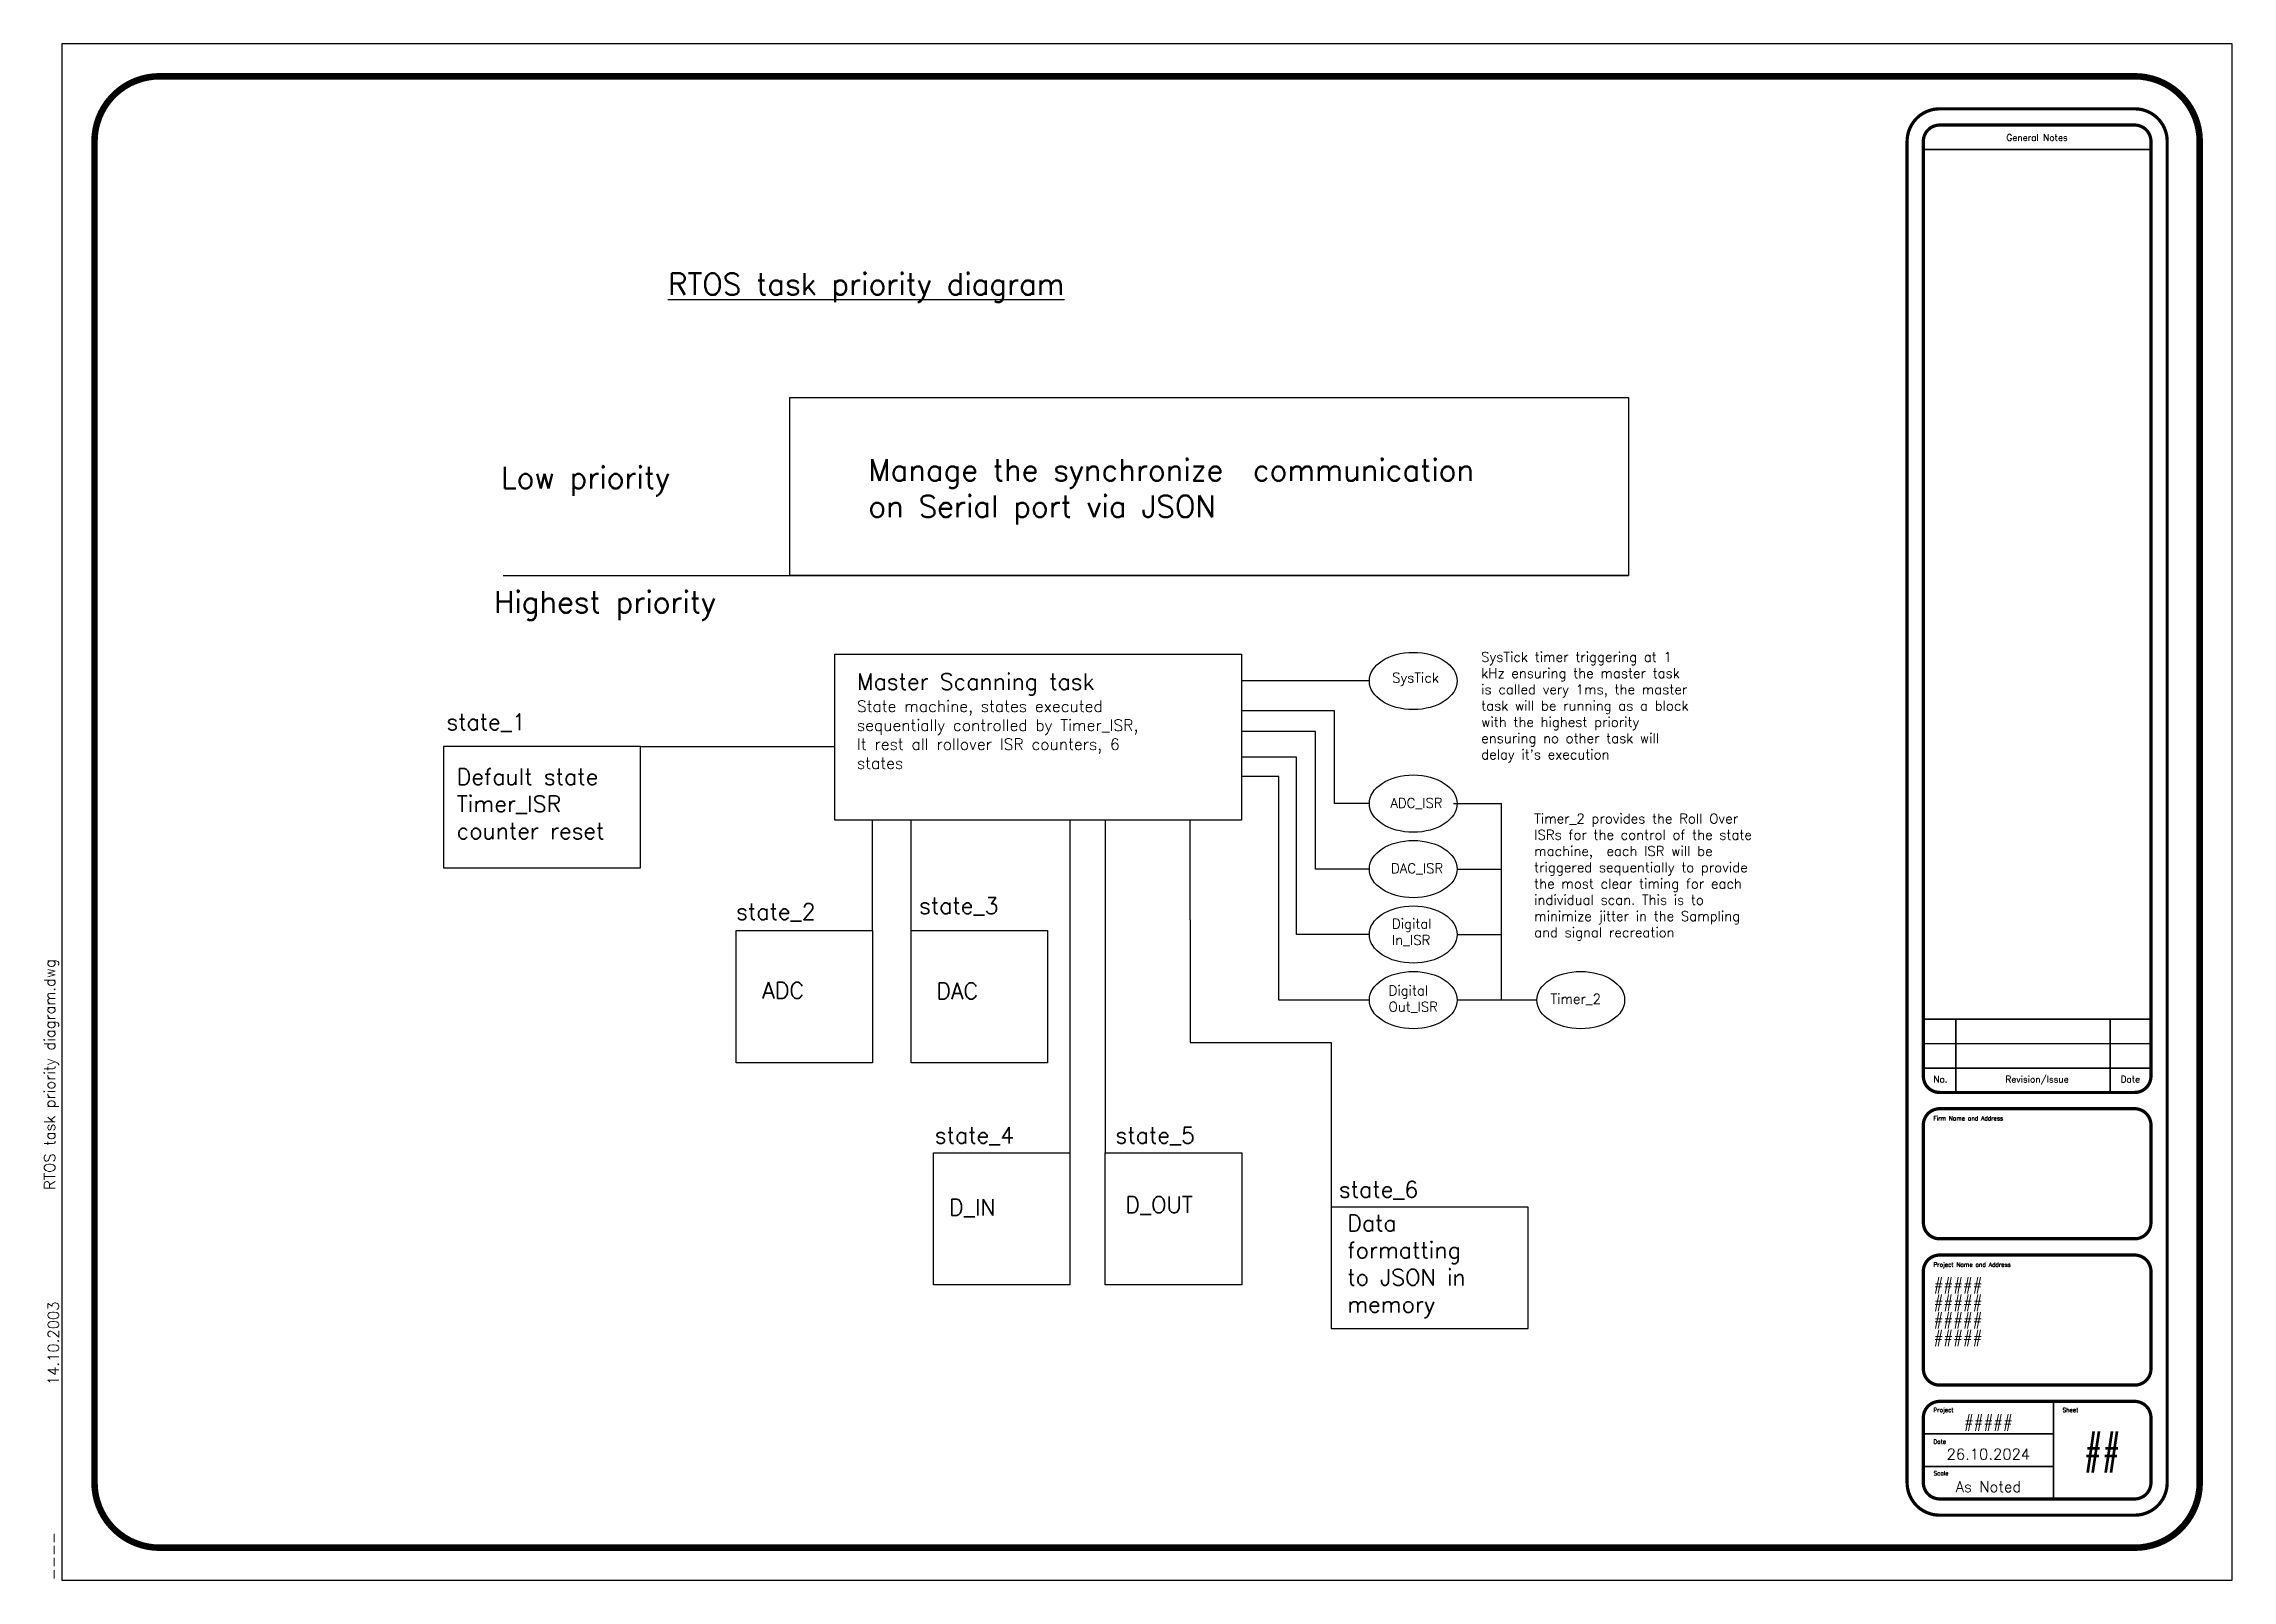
# Paper-space layout 'ISO A1' of a CAD drawing. Header units: millimetres. Extents: x -7 to 801, y 0 to 567.
import ezdxf
from ezdxf.enums import TextEntityAlignment as Align

# ---------------------------------------------------------------- set-up
doc = ezdxf.new("R2010")
doc.units = ezdxf.units.MM
doc.layers.add('Title Block', color=7, linetype='Continuous')
doc.styles.add('Roman', font='romans')

# ---------------------------------------------------------------- blocks, each defined once
blk = doc.blocks.new('Title Block')
at = {"layer": 'Title Block'}
for p, q in [((0, 567), (0, 0)), ((801, 567), (0, 567)), ((801, 0), (801, 567)), ((0, 0), (801, 0))]:
    blk.add_line(p, q, dxfattribs=at)
for points, const_width in [([(789, 531, 0.414214), (765, 555), (36, 555, 0.414214), (12, 531), (12, 36, 0.414214), (36, 12), (765, 12, 0.414214), (789, 36)], 2.4), ([(765, 543), (693, 543, 0.414214), (681, 531), (681, 36, 0.414214), (693, 24), (765, 24, 0.414214), (777, 36), (777, 531, 0.414214)], 1.2), ([(771, 531, 0.414214), (765, 537), (693, 537, 0.414214), (687, 531), (687, 186, 0.414214), (693, 180), (765, 180, 0.414214), (771, 186)], 1.2), ([(693, 126), (765, 126, 0.414214), (771, 132), (771, 168, 0.414214), (765, 174), (693, 174, 0.414214), (687, 168), (687, 132, 0.414214)], 1.2), ([(693, 72), (765, 72, 0.414214), (771, 78), (771, 114, 0.414214), (765, 120), (693, 120, 0.414214), (687, 114), (687, 78, 0.414214)], 1.2), ([(693, 30), (765, 30, 0.414214), (771, 36), (771, 60, 0.414214), (765, 66), (693, 66, 0.414214), (687, 60), (687, 36, 0.414214)], 1.2)]:
    blk.add_lwpolyline(points, format="xyb", close=True, dxfattribs=dict(at, const_width=const_width))
at = {"layer": 'Title Block', "const_width": 0.6}
for points in [[(687, 528), (771, 528)], [(687, 207), (771, 207)], [(699, 180), (699, 207)], [(756, 180), (756, 207)], [(687, 198), (771, 198)], [(687, 189), (771, 189)], [(735, 30), (735, 66)], [(687, 54), (735, 54)], [(687, 42), (735, 42)]]:
    blk.add_lwpolyline(points, dxfattribs=at)
at = {"layer": 'Title Block', "style": 'Roman'}
for s, p in [('General Notes', (728.96, 532.39)), ('No.', (693.33, 184.88)), ('Revision/Issue', (728.96, 184.88)), ('Date', (763.41, 184.88))]:
    blk.add_text(s, height=2.4, dxfattribs=at).set_placement(p, align=Align.MIDDLE_CENTER)
for s, p in [('Firm Name and Address', (690.73, 169.71)), ('Project Name and Address', (690.73, 115.71)), ('Project', (690.73, 62.03)), ('Sheet', (738.36, 62.03)), ('Date', (690.73, 50.37)), ('Scale', (690.73, 38.72))]:
    blk.add_text(s, height=1.56, dxfattribs=at).set_placement(p)
at = {"layer": 'Title Block', "color": 0, "style": 'Roman', "flags": 8}
for tag, p in [('PROJECTNAME', (690.8, 105.93)), ('PROJECTADDRESS1', (690.8, 99.45)), ('PROJECTADDRESS2', (690.8, 92.97)), ('PROJECTADDRESS3', (690.8, 86.5))]:
    blk.add_attdef(tag, text='', height=4, dxfattribs=at).set_placement(p, align=Align.BOTTOM_LEFT)
for tag, p in [('PROJECTNAME', (711, 58.5)), ('DATE', (711, 46.5))]:
    blk.add_attdef(tag, text='', height=4, dxfattribs=at).set_placement(p, align=Align.MIDDLE_CENTER)
at = {"layer": 'Title Block', "color": 0, "style": 'Roman', "width": 0.75, "flags": 8}
blk.add_attdef('SHEETNO', text='', height=10, dxfattribs=at).set_placement((753, 48), align=Align.MIDDLE_CENTER)
at = {"layer": 'Title Block', "color": 0, "style": 'Roman'}
blk.add_attdef('SCALE', text='', height=4, dxfattribs=at).set_placement((711, 34.5), align=Align.MIDDLE_CENTER)

psp = doc.layouts.new('ISO A1')

# ---------------------------------------------------------------- linework, layer by layer
for p, q in [((162.8, 370.83), (578.18, 370.83)), ((482.51, 331.85), (435.31, 331.85)), ((469.71, 320.81), (435.31, 320.81)), ((469.71, 286.59), (469.71, 320.81)), ((213.51, 307.7), (285.24, 307.7)), ((462.66, 313.26), (435.31, 313.26)), ((462.66, 262.44), (462.66, 313.26)), ((455.61, 303.7), (435.31, 303.7)), ((455.61, 238.29), (455.61, 303.7)), ((449.06, 296.66), (435.31, 296.66)), ((449.06, 214.1), (449.06, 296.66)), ((482.51, 286.59), (469.71, 286.59)), ((513.57, 286.59), (531.28, 286.59)), ((531.28, 214.1), (531.28, 286.59)), ((299.16, 239.73), (299.16, 280.46)), ((313.41, 239.73), (313.41, 280.46)), ((371.99, 280.46), (371.99, 157.72)), ((385.06, 280.46), (385.06, 157.72)), ((416.42, 243.76), (416.42, 280.46)), ((482.51, 262.44), (462.66, 262.44)), ((514.92, 262.44), (531.28, 262.44)), ((416.42, 243.76), (416.42, 198.38)), ((482.51, 238.29), (455.61, 238.29)), ((514.92, 238.29), (531.28, 238.29)), ((482.51, 214.1), (449.06, 214.1)), ((544.35, 214.1), (514.92, 214.1)), ((416.42, 198.38), (468.38, 198.38)), ((468.38, 198.38), (468.38, 137.73))]:
    psp.add_line(p, q)
for points in [[(268.65, 436.49), (578.18, 436.49), (578.18, 370.83), (268.65, 370.83)], [(285.24, 341.71), (435.31, 341.71), (435.31, 280.46), (285.24, 280.46)], [(213.51, 307.7), (140.77, 307.7), (140.77, 262.89), (213.51, 262.89)], [(248.8, 239.73), (299.16, 239.73), (299.16, 190.99), (248.8, 190.99)], [(313.41, 239.73), (363.77, 239.73), (363.77, 190.99), (313.41, 190.99)], [(321.64, 157.72), (371.99, 157.72), (371.99, 108.98), (321.64, 108.98)], [(385.06, 157.72), (435.41, 157.72), (435.41, 108.98), (385.06, 108.98)], [(541.12, 137.73), (468.38, 137.73), (468.38, 92.91), (541.12, 92.91)]]:
    psp.add_lwpolyline(points, close=True)
for centre in [(498.72, 331.85), (498.72, 286.59), (498.72, 262.44), (498.72, 238.29), (498.72, 214.1), (560.55, 214.1)]:
    psp.add_ellipse(centre, major_axis=(16.2, 0), ratio=0.652174)

# ---------------------------------------------------------------- block references
at = {"layer": 'Title Block'}
ref = psp.add_blockref('Title Block', (0, 0), dxfattribs=at)
ref.add_attrib('PROJECTNAME', '#####', dxfattribs={"color": 0, "height": 4, "style": 'Roman'}).set_placement((690.8, 105.93), align=Align.BOTTOM_LEFT)
ref.add_attrib('PROJECTADDRESS1', '#####', dxfattribs={"color": 0, "height": 4, "style": 'Roman'}).set_placement((690.8, 99.45), align=Align.BOTTOM_LEFT)
ref.add_attrib('PROJECTADDRESS2', '#####', dxfattribs={"color": 0, "height": 4, "style": 'Roman'}).set_placement((690.8, 92.97), align=Align.BOTTOM_LEFT)
ref.add_attrib('PROJECTADDRESS3', '#####', dxfattribs={"color": 0, "height": 4, "style": 'Roman'}).set_placement((690.8, 86.5), align=Align.BOTTOM_LEFT)
ref.add_attrib('PROJECTNAME', '#####', dxfattribs={"color": 0, "height": 4, "style": 'Roman'}).set_placement((711, 58.5), align=Align.MIDDLE_CENTER)
ref.add_attrib('DATE', '26.10.2024', dxfattribs={"color": 0, "height": 4, "style": 'Roman'}).set_placement((711, 46.5), align=Align.MIDDLE_CENTER)
ref.add_attrib('SCALE', 'As Noted', dxfattribs={"color": 0, "height": 4, "style": 'Roman'}).set_placement((711, 34.5), align=Align.MIDDLE_CENTER)
ref.add_attrib('SHEETNO', '##', dxfattribs={"color": 0, "height": 10, "style": 'Roman', "width": 0.75}).set_placement((753, 48), align=Align.MIDDLE_CENTER)

# ---------------------------------------------------------------- texts
at = {"attachment_point": 1, "style": 'Roman'}
for s, width, heights, insert, char_height in [('{\\LRTOS task priority diagram }', 332.0699, [0], (223.66, 482.29), 8), ('Manage the synchronize  communication on Serial port via JSON', 260.0708, [0], (297.64, 413.65), 8), ('Low priority', 140.1398, [0], (162.02, 410.9), 8), ('Highest priority', 140.1398, [0], (159.44, 364.96), 8), ("SysTick timer triggering at 1 kHz ensuring the master task is called very 1ms, the master task will be running as a block with the highest priority ensuring no other task will delay it's execution", 85.143, [0], (523.81, 342.53), 3.6), ('{\\H0.5x;Master Scanning task}\\P{\\H0.35x;State machine, states executed sequentially controlled by Timer_ISR, It rest all rollover ISR counters, 6 states}', 115.2488, [0], (293.39, 334.62), 12), ('state_1 ', 62.8961, [0], (141.86, 319.73), 6), ('Default state Timer_ISR counter reset', 62.8961, [0], (145.69, 299.51), 6), ('Timer_2 provides the Roll Over ISRs for the control of the state machine,  each ISR will be triggered sequentially to provide the most clear timing for each individual scan. This is to minimize jitter in the Sampling and signal recreation ', 88.5796, [35.93], (543.34, 282.88), 3.6), ('state_3', 62.8961, [0], (316.32, 251.94), 6), ('state_2', 62.8961, [0], (248.8, 249.74), 6), ('ADC', 41.961, [0], (258.47, 220.66), 6), ('DAC', 41.961, [0], (322.71, 220.48), 6), ('state_4', 62.8961, [0], (322.13, 167.2), 6), ('state_5', 62.8961, [0], (388.85, 167.2), 6), ('state_6', 62.8961, [0], (471.28, 147.21), 6), ('D_IN', 41.961, [0], (327.42, 140.65), 6), ('D_OUT', 41.961, [0], (392.48, 141.59), 6), ('Data formatting to JSON in memory', 52.4134, [33.05], (474.39, 134.8), 6)]:
    psp.add_mtext_dynamic_manual_height_columns(s, width=width, gutter_width=50, heights=heights, dxfattribs=dict(at, insert=insert, char_height=char_height))
at = {"char_height": 3.6, "attachment_point": 1, "style": 'Roman'}
for s, insert in [('SysTick', (490.94, 334.87)), ('ADC_ISR', (490.26, 288.65)), ('DAC_ISR', (490.51, 264.51)), ('Digital\\PIn_ISR', (490.86, 244.09)), ('Digital\\POut_ISR', (489.62, 219.42)), ('Timer_2', (549.35, 216.34))]:
    psp.add_mtext(s, dxfattribs=dict(at, insert=insert))
at = {"layer": 'Title Block', "color": 0, "char_height": 4, "attachment_point": 7, "rotation": 90, "style": 'Roman'}
for s, insert, width in [('RTOS task priority diagram.dwg', (-1.2, 144), 186.8672), ('14.10.2003', (-1.2, 72), 54.1433), ('----', (-1.2, 0), 63.5285)]:
    psp.add_mtext(s, dxfattribs=dict(at, insert=insert, width=width))

doc.saveas('drawing.dxf')
